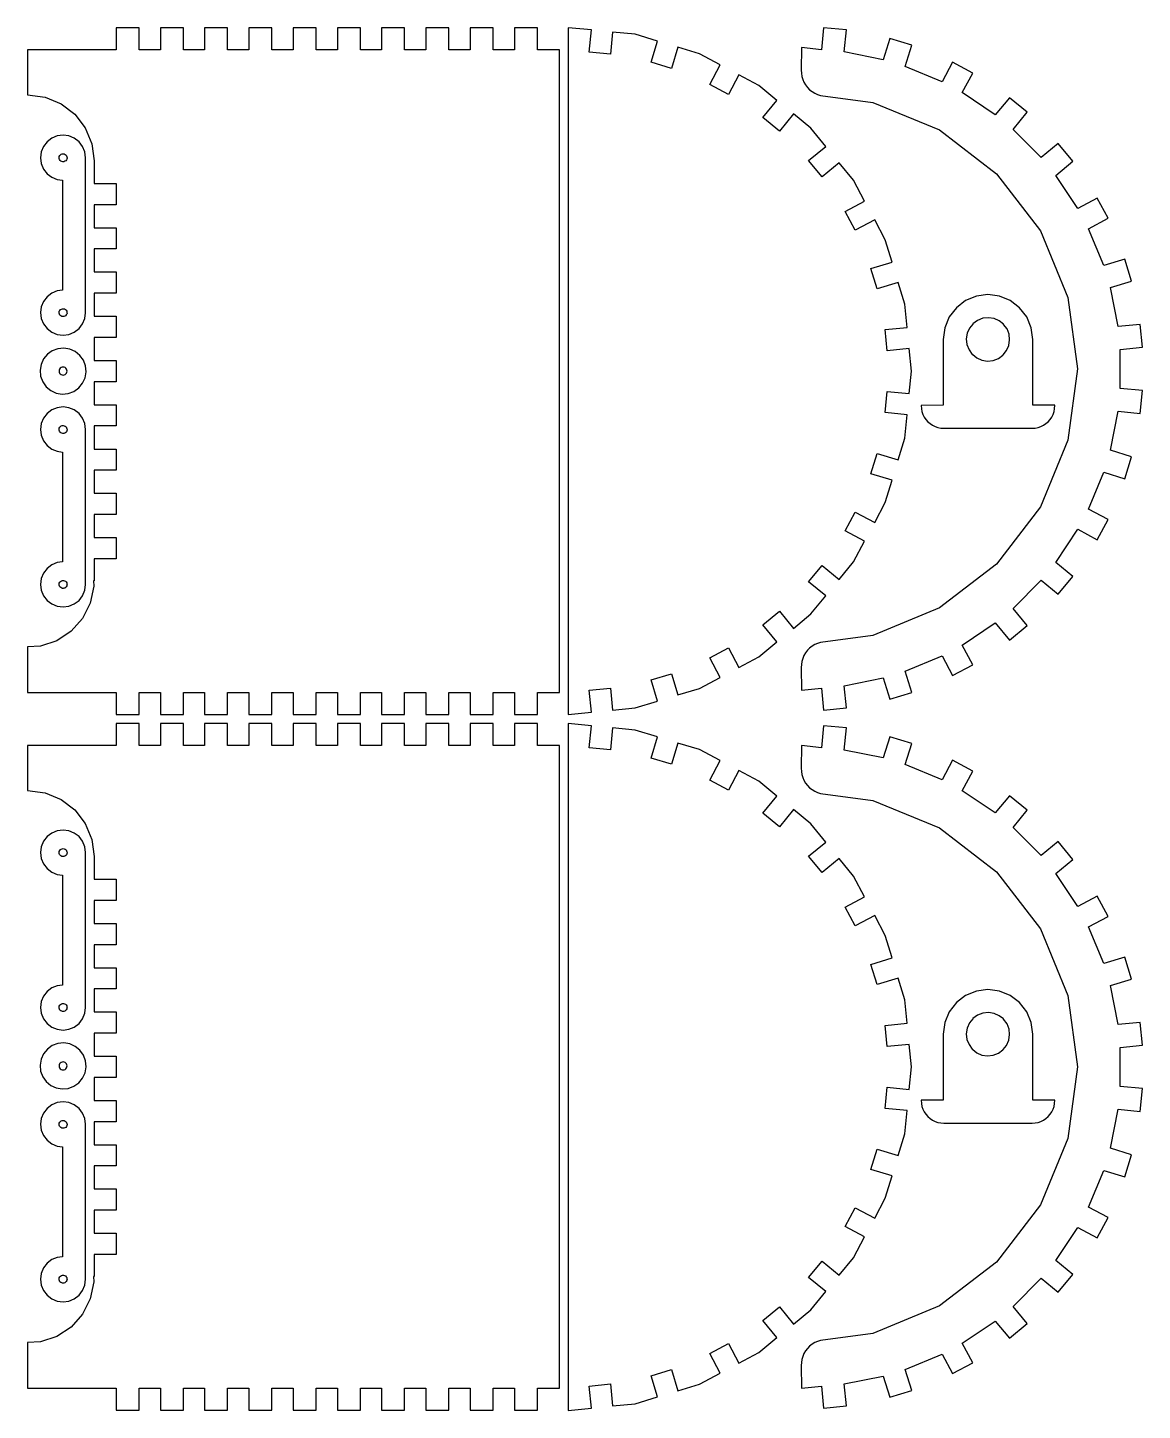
# Model space of a CAD drawing. Extents: x -278 to 221, y -290 to 310.
# Drawn here: x -278.3 to -26.4, y -290 to 22.4 of the extents above; entities that cross this region are included whole.
import ezdxf

# ---------------------------------------------------------------- set-up
doc = ezdxf.new("R2010")
doc.units = 0
doc.layers.get('0').update_dxf_attribs({"linetype": 'CONTINUOUS'})

msp = doc.modelspace()

# ---------------------------------------------------------------- linework, layer by layer
at = {"color": 178}
for p, q in [((-253.12, 22.41), (-258.32, 22.41)), ((-258.32, 22.41), (-258.32, 17.41)), ((-253.12, 17.41), (-253.12, 22.41)), ((-243.12, 22.41), (-248.32, 22.41)), ((-248.32, 22.41), (-248.32, 17.41)), ((-243.12, 17.41), (-243.12, 22.41)), ((-233.12, 22.41), (-238.32, 22.41)), ((-238.32, 22.41), (-238.32, 17.41)), ((-233.12, 17.41), (-233.12, 22.41)), ((-223.12, 22.41), (-228.32, 22.41)), ((-228.32, 22.41), (-228.32, 17.41)), ((-223.12, 17.41), (-223.12, 22.41)), ((-213.12, 22.41), (-218.32, 22.41)), ((-218.32, 22.41), (-218.32, 17.41)), ((-213.12, 17.41), (-213.12, 22.41)), ((-203.12, 22.41), (-208.32, 22.41)), ((-208.32, 22.41), (-208.32, 17.41)), ((-203.12, 17.41), (-203.12, 22.41)), ((-193.12, 22.41), (-198.32, 22.41)), ((-198.32, 22.41), (-198.32, 17.41)), ((-193.12, 17.41), (-193.12, 22.41)), ((-183.12, 22.41), (-188.32, 22.41)), ((-188.32, 22.41), (-188.32, 17.41)), ((-183.12, 17.41), (-183.12, 22.41)), ((-173.12, 22.41), (-178.32, 22.41)), ((-178.32, 22.41), (-178.32, 17.41)), ((-173.12, 17.41), (-173.12, 22.41)), ((-163.12, 22.41), (-168.32, 22.41)), ((-168.32, 22.41), (-168.32, 17.41)), ((-163.12, 17.41), (-163.12, 22.41)), ((-156.12, 22.41), (-156.19, -55.2)), ((-150.89, 21.89), (-156.12, 22.41)), ((-151.38, 16.91), (-150.89, 21.89)), ((-98.42, 22.41), (-98.91, 17.44)), ((-93.25, 21.9), (-98.42, 22.41)), ((-93.74, 16.92), (-93.25, 21.9)), ((-146.11, 21.42), (-146.6, 16.44)), ((-141.03, 20.91), (-146.11, 21.42)), ((-135.96, 19.37), (-141.03, 20.91)), ((-137.41, 14.59), (-135.96, 19.37)), ((-83.48, 19.94), (-84.93, 15.14)), ((-78.5, 18.43), (-83.48, 19.94)), ((-258.32, 17.41), (-278.32, 17.41)), ((-278.32, 17.41), (-278.32, 7.23)), ((-248.32, 17.41), (-253.12, 17.41)), ((-238.32, 17.41), (-243.12, 17.41)), ((-228.32, 17.41), (-233.12, 17.41)), ((-218.32, 17.41), (-223.12, 17.41)), ((-208.32, 17.41), (-213.12, 17.41)), ((-198.32, 17.41), (-203.12, 17.41)), ((-188.32, 17.41), (-193.12, 17.41)), ((-178.32, 17.41), (-183.12, 17.41)), ((-168.32, 17.41), (-173.12, 17.41)), ((-158.12, 17.41), (-163.12, 17.41)), ((-158.12, -127.79), (-158.12, 17.41)), ((-146.6, 16.44), (-151.38, 16.91)), ((-131.36, 17.98), (-132.81, 13.2)), ((-126.47, 16.5), (-131.36, 17.98)), ((-121.8, 14), (-126.47, 16.5)), ((-103.45, 17.92), (-103.46, 12.8)), ((-98.91, 17.44), (-103.45, 17.92)), ((-84.93, 15.14), (-93.74, 16.92)), ((-79.96, 13.63), (-78.5, 18.43)), ((-132.81, 13.2), (-137.41, 14.59)), ((-124.15, 9.59), (-121.8, 14)), ((-103.46, 12.8), (-103.44, 12.1)), ((-71.66, 10.18), (-79.96, 13.63)), ((-69.3, 14.6), (-71.66, 10.18)), ((-64.72, 12.15), (-69.3, 14.6)), ((-119.92, 7.33), (-124.15, 9.59)), ((-117.56, 11.74), (-119.92, 7.33)), ((-113.06, 9.33), (-117.56, 11.74)), ((-103.44, 12.1), (-103.34, 11.4)), ((-103.34, 11.4), (-103.15, 10.72)), ((-103.15, 10.72), (-102.87, 10.07)), ((-102.87, 10.07), (-102.52, 9.46)), ((-102.52, 9.46), (-102.09, 8.9)), ((-67.08, 7.73), (-64.72, 12.15)), ((-278.32, 7.23), (-274.36, 6.71)), ((-274.36, 6.71), (-270.77, 5.22)), ((-108.96, 5.96), (-113.06, 9.33)), ((-102.09, 8.9), (-101.59, 8.4)), ((-101.59, 8.4), (-101.04, 7.96)), ((-101.04, 7.96), (-100.43, 7.6)), ((-100.43, 7.6), (-99.79, 7.32)), ((-99.79, 7.32), (-99.11, 7.12)), ((-99.11, 7.12), (-87.29, 5.54)), ((-59.62, 2.72), (-67.08, 7.73)), ((-56.44, 6.59), (-59.62, 2.72)), ((-52.42, 3.3), (-56.44, 6.59)), ((-270.77, 5.22), (-267.69, 2.85)), ((-112.13, 2.1), (-108.96, 5.96)), ((-87.29, 5.54), (-72.25, -0.69)), ((-55.6, -0.58), (-52.42, 3.3)), ((-267.69, 2.85), (-265.32, -0.24)), ((-108.42, -0.95), (-112.13, 2.1)), ((-105.25, 2.92), (-108.42, -0.95)), ((-101.3, -0.32), (-105.25, 2.92)), ((-272.87, -2.57), (-273.93, -3.38)), ((-271.64, -2.06), (-272.87, -2.57)), ((-270.32, -1.88), (-271.64, -2.06)), ((-269, -2.06), (-270.32, -1.88)), ((-267.77, -2.57), (-269, -2.06)), ((-266.71, -3.38), (-267.77, -2.57)), ((-265.32, -0.24), (-263.83, -3.83)), ((-97.93, -4.42), (-101.3, -0.32)), ((-72.25, -0.69), (-59.33, -10.6)), ((-49.26, -6.94), (-55.6, -0.58)), ((-275.25, -5.66), (-275.42, -6.98)), ((-274.74, -4.43), (-275.25, -5.66)), ((-273.93, -3.38), (-274.74, -4.43)), ((-270.92, -6.31), (-270.72, -6.18)), ((-270.72, -6.18), (-270.5, -6.1)), ((-270.5, -6.1), (-270.27, -6.08)), ((-270.27, -6.08), (-270.04, -6.13)), ((-270.04, -6.13), (-269.83, -6.23)), ((-269.83, -6.23), (-269.65, -6.39)), ((-265.9, -4.43), (-266.71, -3.38)), ((-265.39, -5.66), (-265.9, -4.43)), ((-265.22, -6.98), (-265.39, -5.66)), ((-263.83, -3.83), (-263.32, -7.69)), ((-101.8, -7.59), (-97.93, -4.42)), ((-45.39, -3.76), (-49.26, -6.94)), ((-42.09, -7.78), (-45.39, -3.76)), ((-275.42, -6.98), (-275.25, -8.3)), ((-275.25, -8.3), (-274.74, -9.53)), ((-271.22, -6.93), (-271.18, -6.7)), ((-271.2, -7.17), (-271.22, -6.93)), ((-271.13, -7.39), (-271.2, -7.17)), ((-271.18, -6.7), (-271.07, -6.49)), ((-270.99, -7.58), (-271.13, -7.39)), ((-271.07, -6.49), (-270.92, -6.31)), ((-270.82, -7.74), (-270.99, -7.58)), ((-270.6, -7.84), (-270.82, -7.74)), ((-270.37, -7.88), (-270.6, -7.84)), ((-270.32, -7.88), (-270.37, -7.88)), ((-270.14, -7.87), (-270.32, -7.88)), ((-269.92, -7.79), (-270.14, -7.87)), ((-269.72, -7.66), (-269.92, -7.79)), ((-269.57, -7.48), (-269.72, -7.66)), ((-269.65, -6.39), (-269.52, -6.58)), ((-269.47, -7.27), (-269.57, -7.48)), ((-269.52, -6.58), (-269.44, -6.8)), ((-269.42, -7.04), (-269.47, -7.27)), ((-269.44, -6.8), (-269.42, -6.98)), ((-269.42, -6.98), (-269.42, -7.04)), ((-265.22, -41.99), (-265.22, -6.98)), ((-263.32, -7.69), (-263.32, -12.79)), ((-98.75, -11.31), (-101.8, -7.59)), ((-94.89, -8.13), (-98.75, -11.31)), ((-91.65, -12.08), (-94.89, -8.13)), ((-45.96, -10.96), (-42.09, -7.78)), ((-274.74, -9.53), (-273.93, -10.59)), ((-273.93, -10.59), (-272.87, -11.4)), ((-272.87, -11.4), (-271.64, -11.91)), ((-271.64, -11.91), (-270.42, -12.07)), ((-270.42, -12.07), (-270.42, -36.9)), ((-89.15, -16.76), (-91.65, -12.08)), ((-59.33, -10.6), (-49.42, -23.51)), ((-40.99, -18.44), (-45.96, -10.96)), ((-263.32, -12.79), (-258.32, -12.79)), ((-258.32, -12.79), (-258.32, -17.59)), ((-258.32, -17.59), (-263.32, -17.59)), ((-263.32, -17.59), (-263.32, -22.79)), ((-93.56, -19.12), (-89.15, -16.76)), ((-36.57, -16.08), (-40.99, -18.44)), ((-34.12, -20.66), (-36.57, -16.08)), ((-91.29, -23.35), (-93.56, -19.12)), ((-86.88, -20.99), (-91.29, -23.35)), ((-84.48, -25.5), (-86.88, -20.99)), ((-38.54, -23.03), (-34.12, -20.66)), ((-263.32, -22.79), (-258.32, -22.79)), ((-258.32, -22.79), (-258.32, -27.59)), ((-49.42, -23.51), (-43.19, -38.55)), ((-35.12, -31.33), (-38.54, -23.03)), ((-258.32, -27.59), (-263.32, -27.59)), ((-263.32, -27.59), (-263.32, -32.79)), ((-82.94, -30.57), (-84.48, -25.5)), ((-87.72, -32.03), (-82.94, -30.57)), ((-30.32, -29.88), (-35.12, -31.33)), ((-28.81, -34.85), (-30.32, -29.88)), ((-263.32, -32.79), (-258.32, -32.79)), ((-258.32, -32.79), (-258.32, -37.59)), ((-86.33, -36.62), (-87.72, -32.03)), ((-271.64, -37.06), (-272.87, -37.57)), ((-270.42, -36.9), (-271.64, -37.06)), ((-81.54, -35.17), (-86.33, -36.62)), ((-80.06, -40.06), (-81.54, -35.17)), ((-33.61, -36.31), (-28.81, -34.85)), ((-31.87, -45.12), (-33.61, -36.31)), ((-274.74, -39.43), (-275.25, -40.66)), ((-273.93, -38.38), (-274.74, -39.43)), ((-272.87, -37.57), (-273.93, -38.38)), ((-258.32, -37.59), (-263.32, -37.59)), ((-263.32, -37.59), (-263.32, -42.79)), ((-79.54, -45.33), (-80.06, -40.06)), ((-66.32, -39.27), (-68.41, -40.87)), ((-63.88, -38.26), (-66.32, -39.27)), ((-61.27, -37.91), (-63.88, -38.26)), ((-58.65, -38.26), (-61.27, -37.91)), ((-56.22, -39.27), (-58.65, -38.26)), ((-54.13, -40.87), (-56.22, -39.27)), ((-43.19, -38.55), (-41.07, -54.69)), ((-275.25, -40.66), (-275.42, -41.98)), ((-275.42, -41.98), (-275.25, -43.3)), ((-275.25, -43.3), (-274.74, -44.53)), ((-271.22, -41.9), (-271.17, -41.67)), ((-271.21, -42.13), (-271.22, -41.9)), ((-271.14, -42.36), (-271.21, -42.13)), ((-271.17, -41.67), (-271.05, -41.46)), ((-271.02, -42.56), (-271.14, -42.36)), ((-271.05, -41.46), (-270.89, -41.29)), ((-270.84, -42.72), (-271.02, -42.56)), ((-270.89, -41.29), (-270.7, -41.16)), ((-270.63, -42.83), (-270.84, -42.72)), ((-270.7, -41.16), (-270.47, -41.1)), ((-270.41, -42.88), (-270.63, -42.83)), ((-270.47, -41.1), (-270.32, -41.09)), ((-270.32, -42.88), (-270.41, -42.88)), ((-270.32, -41.09), (-270.24, -41.09)), ((-270.17, -42.87), (-270.32, -42.88)), ((-270.24, -41.09), (-270.01, -41.14)), ((-269.95, -42.8), (-270.17, -42.87)), ((-270.01, -41.14), (-269.8, -41.25)), ((-269.75, -42.68), (-269.95, -42.8)), ((-269.8, -41.25), (-269.63, -41.41)), ((-269.59, -42.51), (-269.75, -42.68)), ((-269.63, -41.41), (-269.5, -41.61)), ((-269.48, -42.3), (-269.59, -42.51)), ((-269.5, -41.61), (-269.43, -41.83)), ((-269.42, -42.07), (-269.48, -42.3)), ((-269.43, -41.83), (-269.43, -41.98)), ((-269.43, -41.98), (-269.42, -42.07)), ((-265.9, -44.53), (-265.39, -43.3)), ((-265.39, -43.3), (-265.22, -41.99)), ((-263.32, -42.79), (-258.32, -42.79)), ((-258.32, -42.79), (-258.32, -47.59)), ((-70.02, -42.96), (-71.03, -45.4)), ((-68.41, -40.87), (-70.02, -42.96)), ((-63.63, -43.72), (-64.66, -44.48)), ((-62.43, -43.26), (-63.63, -43.72)), ((-61.16, -43.12), (-62.43, -43.26)), ((-59.9, -43.31), (-61.16, -43.12)), ((-58.73, -43.83), (-59.9, -43.31)), ((-52.52, -42.96), (-54.13, -40.87)), ((-51.51, -45.4), (-52.52, -42.96)), ((-274.74, -44.53), (-273.93, -45.59)), ((-273.93, -45.59), (-272.87, -46.4)), ((-272.87, -46.4), (-271.64, -46.91)), ((-269, -46.91), (-267.77, -46.4)), ((-267.77, -46.4), (-266.71, -45.59)), ((-266.71, -45.59), (-265.9, -44.53)), ((-84.52, -45.82), (-79.54, -45.33)), ((-84.05, -50.6), (-84.52, -45.82)), ((-71.03, -45.4), (-71.37, -48.01)), ((-65.97, -46.64), (-66.17, -47.91)), ((-65.46, -45.47), (-65.97, -46.64)), ((-64.72, -44.55), (-65.46, -45.47)), ((-64.66, -44.48), (-64.72, -44.55)), ((-57.8, -44.57), (-58.73, -43.83)), ((-57.73, -44.63), (-57.8, -44.57)), ((-56.97, -45.66), (-57.73, -44.63)), ((-56.51, -46.85), (-56.97, -45.66)), ((-56.37, -48.12), (-56.51, -46.85)), ((-51.17, -48.01), (-51.51, -45.4)), ((-26.89, -44.63), (-31.87, -45.12)), ((-26.38, -49.8), (-26.89, -44.63)), ((-271.64, -46.91), (-270.32, -47.09)), ((-270.32, -47.09), (-269, -46.91)), ((-258.32, -47.59), (-263.32, -47.59)), ((-263.32, -47.59), (-263.32, -52.79)), ((-71.37, -48.01), (-71.37, -62.92)), ((-66.17, -47.91), (-66.03, -49.18)), ((-66.03, -49.18), (-65.56, -50.37)), ((-57.08, -50.55), (-56.56, -49.38)), ((-56.56, -49.38), (-56.37, -48.12)), ((-51.17, -62.91), (-51.17, -48.01)), ((-31.37, -50.3), (-26.38, -49.8)), ((-274.73, -52.42), (-275.29, -53.66)), ((-273.86, -51.38), (-274.73, -52.42)), ((-272.75, -50.59), (-273.86, -51.38)), ((-271.48, -50.12), (-272.75, -50.59)), ((-270.13, -49.99), (-271.48, -50.12)), ((-268.79, -50.22), (-270.13, -49.99)), ((-267.56, -50.78), (-268.79, -50.22)), ((-266.51, -51.65), (-267.56, -50.78)), ((-265.73, -52.75), (-266.51, -51.65)), ((-265.25, -54.02), (-265.73, -52.75)), ((-263.32, -52.79), (-258.32, -52.79)), ((-258.32, -52.79), (-258.32, -57.59)), ((-79.07, -50.11), (-84.05, -50.6)), ((-78.57, -55.2), (-79.07, -50.11)), ((-65.56, -50.37), (-64.81, -51.4)), ((-64.81, -51.4), (-64.73, -51.46)), ((-64.73, -51.46), (-63.81, -52.2)), ((-63.81, -52.2), (-62.64, -52.72)), ((-62.64, -52.72), (-61.37, -52.91)), ((-61.37, -52.91), (-60.1, -52.77)), ((-60.1, -52.77), (-58.91, -52.31)), ((-58.91, -52.31), (-57.88, -51.55)), ((-57.88, -51.55), (-57.82, -51.48)), ((-57.82, -51.48), (-57.08, -50.55)), ((-31.37, -59.09), (-31.37, -50.3)), ((-275.29, -53.66), (-275.52, -55)), ((-275.52, -55), (-275.39, -56.35)), ((-271.19, -54.95), (-271.22, -55.19)), ((-271.22, -55.19), (-271.19, -55.42)), ((-271.1, -54.74), (-271.19, -54.95)), ((-271.19, -55.42), (-271.1, -55.64)), ((-270.96, -54.55), (-271.1, -54.74)), ((-271.1, -55.64), (-270.96, -55.82)), ((-270.77, -54.41), (-270.96, -54.55)), ((-270.96, -55.82), (-270.77, -55.96)), ((-270.55, -54.32), (-270.77, -54.41)), ((-270.77, -55.96), (-270.55, -56.05)), ((-270.32, -54.29), (-270.55, -54.32)), ((-270.55, -56.05), (-270.32, -56.09)), ((-270.09, -54.32), (-270.32, -54.29)), ((-270.32, -56.09), (-270.09, -56.05)), ((-269.87, -54.41), (-270.09, -54.32)), ((-270.09, -56.05), (-269.87, -55.96)), ((-269.68, -54.55), (-269.87, -54.41)), ((-269.87, -55.96), (-269.68, -55.82)), ((-269.54, -54.74), (-269.68, -54.55)), ((-269.68, -55.82), (-269.54, -55.64)), ((-269.45, -54.95), (-269.54, -54.74)), ((-269.54, -55.64), (-269.45, -55.42)), ((-269.42, -55.19), (-269.45, -54.95)), ((-269.45, -55.42), (-269.42, -55.19)), ((-265.35, -56.71), (-265.12, -55.38)), ((-265.12, -55.38), (-265.25, -54.02)), ((-156.19, -55.2), (-156.12, -132.81)), ((-79.07, -60.28), (-78.57, -55.2)), ((-41.07, -54.69), (-43.19, -70.83)), ((-275.39, -56.35), (-274.92, -57.62)), ((-274.92, -57.62), (-274.13, -58.73)), ((-274.13, -58.73), (-273.08, -59.59)), ((-267.89, -59.78), (-266.78, -58.99)), ((-266.78, -58.99), (-265.92, -57.95)), ((-265.92, -57.95), (-265.35, -56.71)), ((-258.32, -57.59), (-263.32, -57.59)), ((-263.32, -57.59), (-263.32, -62.79)), ((-26.38, -59.58), (-31.37, -59.09)), ((-273.08, -59.59), (-271.85, -60.16)), ((-271.85, -60.16), (-270.51, -60.38)), ((-270.51, -60.38), (-269.16, -60.25)), ((-269.16, -60.25), (-267.89, -59.78)), ((-84.52, -64.57), (-84.05, -59.79)), ((-84.05, -59.79), (-79.07, -60.28)), ((-26.89, -64.75), (-26.38, -59.58)), ((-273.93, -64.78), (-274.74, -65.83)), ((-272.87, -63.96), (-273.93, -64.78)), ((-271.64, -63.45), (-272.87, -63.96)), ((-270.32, -63.28), (-271.64, -63.45)), ((-269, -63.45), (-270.32, -63.28)), ((-267.77, -63.96), (-269, -63.45)), ((-266.71, -64.78), (-267.77, -63.96)), ((-265.9, -65.83), (-266.71, -64.78)), ((-263.32, -62.79), (-258.32, -62.79)), ((-258.32, -62.79), (-258.32, -67.59)), ((-79.54, -65.06), (-84.52, -64.57)), ((-80.06, -70.33), (-79.54, -65.06)), ((-71.37, -62.92), (-76.37, -62.95)), ((-76.37, -62.95), (-76.33, -63.68)), ((-76.33, -63.68), (-76.2, -64.33)), ((-76.2, -64.33), (-75.98, -64.97)), ((-75.98, -64.97), (-75.69, -65.56)), ((-75.69, -65.56), (-75.31, -66.12)), ((-46.16, -62.91), (-51.17, -62.91)), ((-47.22, -66.12), (-46.85, -65.56)), ((-46.85, -65.56), (-46.56, -64.97)), ((-46.56, -64.97), (-46.34, -64.33)), ((-46.34, -64.33), (-46.21, -63.68)), ((-46.21, -63.68), (-46.16, -62.91)), ((-33.61, -73.07), (-31.87, -64.26)), ((-31.87, -64.26), (-26.89, -64.75)), ((-275.25, -67.06), (-275.42, -68.38)), ((-275.42, -68.38), (-275.25, -69.7)), ((-274.74, -65.83), (-275.25, -67.06)), ((-271.22, -68.33), (-271.18, -68.1)), ((-271.2, -68.56), (-271.22, -68.33)), ((-271.13, -68.79), (-271.2, -68.56)), ((-271.18, -68.1), (-271.07, -67.89)), ((-271.07, -67.89), (-270.92, -67.71)), ((-270.92, -67.71), (-270.72, -67.58)), ((-270.72, -67.58), (-270.5, -67.5)), ((-270.5, -67.5), (-270.27, -67.48)), ((-270.27, -67.48), (-270.04, -67.53)), ((-270.04, -67.53), (-269.83, -67.63)), ((-269.83, -67.63), (-269.65, -67.78)), ((-269.65, -67.78), (-269.52, -67.98)), ((-269.47, -68.67), (-269.57, -68.88)), ((-269.52, -67.98), (-269.44, -68.2)), ((-269.42, -68.43), (-269.47, -68.67)), ((-269.44, -68.2), (-269.42, -68.38)), ((-269.42, -68.38), (-269.42, -68.43)), ((-265.39, -67.06), (-265.9, -65.83)), ((-265.22, -68.38), (-265.39, -67.06)), ((-265.22, -103.39), (-265.22, -68.38)), ((-258.32, -67.59), (-263.32, -67.59)), ((-263.32, -67.59), (-263.32, -72.79)), ((-75.31, -66.12), (-74.88, -66.62)), ((-74.88, -66.62), (-74.37, -67.06)), ((-74.37, -67.06), (-73.82, -67.43)), ((-73.82, -67.43), (-73.22, -67.73)), ((-73.22, -67.73), (-72.59, -67.94)), ((-72.59, -67.94), (-71.93, -68.07)), ((-71.93, -68.07), (-71.27, -68.11)), ((-71.27, -68.11), (-51.27, -68.11)), ((-51.27, -68.11), (-50.6, -68.07)), ((-50.6, -68.07), (-49.95, -67.94)), ((-49.95, -67.94), (-49.32, -67.73)), ((-49.32, -67.73), (-48.72, -67.43)), ((-48.72, -67.43), (-48.16, -67.06)), ((-48.16, -67.06), (-47.66, -66.62)), ((-47.66, -66.62), (-47.22, -66.12)), ((-275.25, -69.7), (-274.74, -70.93)), ((-274.74, -70.93), (-273.93, -71.99)), ((-270.99, -68.98), (-271.13, -68.79)), ((-270.82, -69.13), (-270.99, -68.98)), ((-270.6, -69.24), (-270.82, -69.13)), ((-270.37, -69.28), (-270.6, -69.24)), ((-270.32, -69.28), (-270.37, -69.28)), ((-270.14, -69.26), (-270.32, -69.28)), ((-269.92, -69.19), (-270.14, -69.26)), ((-269.72, -69.06), (-269.92, -69.19)), ((-269.57, -68.88), (-269.72, -69.06)), ((-81.54, -75.22), (-80.06, -70.33)), ((-43.19, -70.83), (-49.42, -85.87)), ((-273.93, -71.99), (-272.87, -72.8)), ((-272.87, -72.8), (-271.64, -73.31)), ((-271.64, -73.31), (-270.42, -73.47)), ((-270.42, -73.47), (-270.42, -98.29)), ((-263.32, -72.79), (-258.32, -72.79)), ((-258.32, -72.79), (-258.32, -77.59)), ((-87.72, -78.37), (-86.33, -73.77)), ((-86.33, -73.77), (-81.54, -75.22)), ((-28.81, -74.53), (-33.61, -73.07)), ((-30.32, -79.5), (-28.81, -74.53)), ((-258.32, -77.59), (-263.32, -77.59)), ((-263.32, -77.59), (-263.32, -82.79)), ((-38.54, -86.36), (-35.12, -78.05)), ((-35.12, -78.05), (-30.32, -79.5)), ((-82.94, -79.82), (-87.72, -78.37)), ((-84.48, -84.89), (-82.94, -79.82)), ((-263.32, -82.79), (-258.32, -82.79)), ((-258.32, -82.79), (-258.32, -87.59)), ((-93.56, -91.28), (-91.29, -87.04)), ((-91.29, -87.04), (-86.88, -89.4)), ((-86.88, -89.4), (-84.48, -84.89)), ((-49.42, -85.87), (-59.33, -98.78)), ((-34.12, -88.72), (-38.54, -86.36)), ((-258.32, -87.59), (-263.32, -87.59)), ((-263.32, -87.59), (-263.32, -92.79)), ((-36.57, -93.3), (-34.12, -88.72)), ((-263.32, -92.79), (-258.32, -92.79)), ((-258.32, -92.79), (-258.32, -97.59)), ((-89.15, -93.63), (-93.56, -91.28)), ((-91.65, -98.31), (-89.15, -93.63)), ((-45.96, -98.42), (-40.99, -90.94)), ((-40.99, -90.94), (-36.57, -93.3)), ((-273.93, -99.78), (-274.74, -100.83)), ((-272.87, -98.96), (-273.93, -99.78)), ((-271.64, -98.45), (-272.87, -98.96)), ((-270.42, -98.29), (-271.64, -98.45)), ((-258.32, -97.59), (-263.32, -97.59)), ((-263.32, -97.59), (-263.32, -102.59)), ((-101.8, -102.8), (-98.75, -99.09)), ((-98.75, -99.09), (-94.89, -102.26)), ((-94.89, -102.26), (-91.65, -98.31)), ((-59.33, -98.78), (-72.25, -108.69)), ((-42.09, -101.6), (-45.96, -98.42)), ((-275.25, -102.06), (-275.42, -103.38)), ((-274.74, -100.83), (-275.25, -102.06)), ((-271.22, -103.3), (-271.17, -103.07)), ((-271.17, -103.07), (-271.05, -102.86)), ((-271.05, -102.86), (-270.89, -102.69)), ((-270.89, -102.69), (-270.7, -102.56)), ((-270.7, -102.56), (-270.47, -102.49)), ((-270.47, -102.49), (-270.32, -102.49)), ((-270.32, -102.49), (-270.24, -102.48)), ((-270.24, -102.48), (-270.01, -102.54)), ((-270.01, -102.54), (-269.8, -102.65)), ((-269.8, -102.65), (-269.63, -102.81)), ((-269.63, -102.81), (-269.5, -103.01)), ((-269.5, -103.01), (-269.43, -103.23)), ((-263.32, -102.59), (-263.43, -102.59)), ((-263.43, -102.59), (-263.36, -103.8)), ((-97.93, -105.97), (-101.8, -102.8)), ((-55.6, -108.8), (-49.26, -102.44)), ((-49.26, -102.44), (-45.39, -105.62)), ((-45.39, -105.62), (-42.09, -101.6)), ((-275.42, -103.38), (-275.25, -104.7)), ((-275.25, -104.7), (-274.74, -105.93)), ((-274.74, -105.93), (-273.93, -106.99)), ((-271.21, -103.53), (-271.22, -103.3)), ((-271.14, -103.76), (-271.21, -103.53)), ((-271.02, -103.96), (-271.14, -103.76)), ((-270.84, -104.12), (-271.02, -103.96)), ((-270.63, -104.23), (-270.84, -104.12)), ((-270.41, -104.28), (-270.63, -104.23)), ((-270.32, -104.28), (-270.41, -104.28)), ((-270.17, -104.27), (-270.32, -104.28)), ((-269.95, -104.2), (-270.17, -104.27)), ((-269.75, -104.08), (-269.95, -104.2)), ((-269.59, -103.9), (-269.75, -104.08)), ((-269.48, -103.7), (-269.59, -103.9)), ((-269.42, -103.47), (-269.48, -103.7)), ((-269.43, -103.23), (-269.43, -103.38)), ((-269.43, -103.38), (-269.42, -103.47)), ((-266.71, -106.99), (-265.9, -105.93)), ((-265.9, -105.93), (-265.39, -104.7)), ((-265.39, -104.7), (-265.22, -103.39)), ((-263.36, -103.8), (-264.16, -107.61)), ((-101.3, -110.07), (-97.93, -105.97)), ((-273.93, -106.99), (-272.87, -107.8)), ((-272.87, -107.8), (-271.64, -108.31)), ((-271.64, -108.31), (-270.32, -108.48)), ((-270.32, -108.48), (-269, -108.31)), ((-269, -108.31), (-267.77, -107.8)), ((-267.77, -107.8), (-266.71, -106.99)), ((-264.16, -107.61), (-265.91, -111.08)), ((-72.25, -108.69), (-87.29, -114.92)), ((-52.42, -112.68), (-55.6, -108.8)), ((-265.91, -111.08), (-268.5, -113.98)), ((-112.13, -112.49), (-108.42, -109.44)), ((-108.42, -109.44), (-105.25, -113.31)), ((-105.25, -113.31), (-101.3, -110.07)), ((-67.08, -117.11), (-59.62, -112.1)), ((-59.62, -112.1), (-56.44, -115.98)), ((-268.5, -113.98), (-271.76, -116.11)), ((-108.96, -116.35), (-112.13, -112.49)), ((-87.29, -114.92), (-99.11, -116.5)), ((-56.44, -115.98), (-52.42, -112.68)), ((-275.45, -117.33), (-278.32, -117.49)), ((-278.32, -117.49), (-278.32, -127.79)), ((-271.76, -116.11), (-275.45, -117.33)), ((-124.15, -119.98), (-119.92, -117.72)), ((-119.92, -117.72), (-117.56, -122.13)), ((-113.06, -119.72), (-108.96, -116.35)), ((-102.09, -118.28), (-102.52, -118.84)), ((-101.59, -117.78), (-102.09, -118.28)), ((-101.04, -117.35), (-101.59, -117.78)), ((-100.43, -116.98), (-101.04, -117.35)), ((-99.79, -116.7), (-100.43, -116.98)), ((-99.11, -116.5), (-99.79, -116.7)), ((-64.72, -121.53), (-67.08, -117.11)), ((-121.8, -124.39), (-124.15, -119.98)), ((-117.56, -122.13), (-113.06, -119.72)), ((-103.44, -121.48), (-103.46, -122.18)), ((-103.34, -120.78), (-103.44, -121.48)), ((-103.15, -120.1), (-103.34, -120.78)), ((-102.87, -119.45), (-103.15, -120.1)), ((-102.52, -118.84), (-102.87, -119.45)), ((-79.96, -123.02), (-71.66, -119.56)), ((-71.66, -119.56), (-69.3, -123.98)), ((-69.3, -123.98), (-64.72, -121.53)), ((-137.41, -124.98), (-132.81, -123.59)), ((-132.81, -123.59), (-131.36, -128.37)), ((-126.47, -126.89), (-121.8, -124.39)), ((-103.46, -122.18), (-103.45, -127.3)), ((-93.74, -126.3), (-84.93, -124.53)), ((-84.93, -124.53), (-83.48, -129.32)), ((-78.5, -127.81), (-79.96, -123.02)), ((-278.32, -127.79), (-258.32, -127.79)), ((-258.32, -127.79), (-258.32, -132.79)), ((-253.12, -132.79), (-253.12, -127.79)), ((-253.12, -127.79), (-248.32, -127.79)), ((-248.32, -127.79), (-248.32, -132.79)), ((-243.12, -132.79), (-243.12, -127.79)), ((-243.12, -127.79), (-238.32, -127.79)), ((-238.32, -127.79), (-238.32, -132.79)), ((-233.12, -132.79), (-233.12, -127.79)), ((-233.12, -127.79), (-228.32, -127.79)), ((-228.32, -127.79), (-228.32, -132.79)), ((-223.12, -132.79), (-223.12, -127.79)), ((-223.12, -127.79), (-218.32, -127.79)), ((-218.32, -127.79), (-218.32, -132.79)), ((-213.12, -132.79), (-213.12, -127.79)), ((-213.12, -127.79), (-208.32, -127.79)), ((-208.32, -127.79), (-208.32, -132.79)), ((-203.12, -132.79), (-203.12, -127.79)), ((-203.12, -127.79), (-198.32, -127.79)), ((-198.32, -127.79), (-198.32, -132.79)), ((-193.12, -132.79), (-193.12, -127.79)), ((-193.12, -127.79), (-188.32, -127.79)), ((-188.32, -127.79), (-188.32, -132.79)), ((-183.12, -132.79), (-183.12, -127.79)), ((-183.12, -127.79), (-178.32, -127.79)), ((-178.32, -127.79), (-178.32, -132.79)), ((-173.12, -132.79), (-173.12, -127.79)), ((-173.12, -127.79), (-168.32, -127.79)), ((-168.32, -127.79), (-168.32, -132.79)), ((-163.12, -132.79), (-163.12, -127.79)), ((-163.12, -127.79), (-158.12, -127.79)), ((-151.38, -127.31), (-146.6, -126.84)), ((-150.89, -132.28), (-151.38, -127.31)), ((-146.6, -126.84), (-146.11, -131.81)), ((-135.96, -129.77), (-137.41, -124.98)), ((-131.36, -128.37), (-126.47, -126.89)), ((-103.45, -127.3), (-98.91, -126.82)), ((-98.91, -126.82), (-98.42, -131.8)), ((-93.25, -131.29), (-93.74, -126.3)), ((-83.48, -129.32), (-78.5, -127.81)), ((-141.03, -131.31), (-135.96, -129.77)), ((-258.32, -132.79), (-253.12, -132.79)), ((-248.32, -132.79), (-243.12, -132.79)), ((-238.32, -132.79), (-233.12, -132.79)), ((-228.32, -132.79), (-223.12, -132.79)), ((-218.32, -132.79), (-213.12, -132.79)), ((-208.32, -132.79), (-203.12, -132.79)), ((-198.32, -132.79), (-193.12, -132.79)), ((-188.32, -132.79), (-183.12, -132.79)), ((-178.32, -132.79), (-173.12, -132.79)), ((-168.32, -132.79), (-163.12, -132.79)), ((-156.12, -132.81), (-150.89, -132.28)), ((-146.11, -131.81), (-141.03, -131.31)), ((-98.42, -131.8), (-93.25, -131.29)), ((-253.12, -134.79), (-258.32, -134.79)), ((-258.32, -134.79), (-258.32, -139.79)), ((-253.12, -139.79), (-253.12, -134.79)), ((-243.12, -134.79), (-248.32, -134.79)), ((-248.32, -134.79), (-248.32, -139.79)), ((-243.12, -139.79), (-243.12, -134.79)), ((-233.12, -134.79), (-238.32, -134.79)), ((-238.32, -134.79), (-238.32, -139.79)), ((-233.12, -139.79), (-233.12, -134.79)), ((-223.12, -134.79), (-228.32, -134.79)), ((-228.32, -134.79), (-228.32, -139.79)), ((-223.12, -139.79), (-223.12, -134.79)), ((-213.12, -134.79), (-218.32, -134.79)), ((-218.32, -134.79), (-218.32, -139.79)), ((-213.12, -139.79), (-213.12, -134.79)), ((-203.12, -134.79), (-208.32, -134.79)), ((-208.32, -134.79), (-208.32, -139.79)), ((-203.12, -139.79), (-203.12, -134.79)), ((-193.12, -134.79), (-198.32, -134.79)), ((-198.32, -134.79), (-198.32, -139.79)), ((-193.12, -139.79), (-193.12, -134.79)), ((-183.12, -134.79), (-188.32, -134.79)), ((-188.32, -134.79), (-188.32, -139.79)), ((-183.12, -139.79), (-183.12, -134.79)), ((-173.12, -134.79), (-178.32, -134.79)), ((-178.32, -134.79), (-178.32, -139.79)), ((-173.12, -139.79), (-173.12, -134.79)), ((-163.12, -134.79), (-168.32, -134.79)), ((-168.32, -134.79), (-168.32, -139.79)), ((-163.12, -139.79), (-163.12, -134.79)), ((-156.12, -134.79), (-156.19, -212.4)), ((-150.89, -135.31), (-156.12, -134.79)), ((-151.38, -140.29), (-150.89, -135.31)), ((-146.11, -135.78), (-146.6, -140.76)), ((-141.03, -136.29), (-146.11, -135.78)), ((-135.96, -137.83), (-141.03, -136.29)), ((-98.42, -135.31), (-98.91, -140.29)), ((-93.25, -135.82), (-98.42, -135.31)), ((-93.74, -140.81), (-93.25, -135.82)), ((-258.32, -139.79), (-278.32, -139.79)), ((-278.32, -139.79), (-278.32, -149.97)), ((-248.32, -139.79), (-253.12, -139.79)), ((-238.32, -139.79), (-243.12, -139.79)), ((-228.32, -139.79), (-233.12, -139.79)), ((-218.32, -139.79), (-223.12, -139.79)), ((-208.32, -139.79), (-213.12, -139.79)), ((-198.32, -139.79), (-203.12, -139.79)), ((-188.32, -139.79), (-193.12, -139.79)), ((-178.32, -139.79), (-183.12, -139.79)), ((-168.32, -139.79), (-173.12, -139.79)), ((-158.12, -139.79), (-163.12, -139.79)), ((-158.12, -284.99), (-158.12, -139.79)), ((-146.6, -140.76), (-151.38, -140.29)), ((-137.41, -142.61), (-135.96, -137.83)), ((-131.36, -139.22), (-132.81, -144)), ((-126.47, -140.7), (-131.36, -139.22)), ((-103.45, -139.8), (-103.46, -144.93)), ((-98.91, -140.29), (-103.45, -139.8)), ((-83.48, -137.79), (-84.93, -142.58)), ((-78.5, -139.3), (-83.48, -137.79)), ((-79.96, -144.09), (-78.5, -139.3)), ((-132.81, -144), (-137.41, -142.61)), ((-121.8, -143.2), (-126.47, -140.7)), ((-124.15, -147.61), (-121.8, -143.2)), ((-84.93, -142.58), (-93.74, -140.81)), ((-69.3, -143.13), (-71.66, -147.55)), ((-64.72, -145.58), (-69.3, -143.13)), ((-117.56, -145.46), (-119.92, -149.87)), ((-113.06, -147.87), (-117.56, -145.46)), ((-103.46, -144.93), (-103.44, -145.63)), ((-103.44, -145.63), (-103.34, -146.32)), ((-103.34, -146.32), (-103.15, -147)), ((-71.66, -147.55), (-79.96, -144.09)), ((-67.08, -150), (-64.72, -145.58)), ((-119.92, -149.87), (-124.15, -147.61)), ((-108.96, -151.24), (-113.06, -147.87)), ((-103.15, -147), (-102.87, -147.65)), ((-102.87, -147.65), (-102.52, -148.26)), ((-102.52, -148.26), (-102.09, -148.82)), ((-102.09, -148.82), (-101.59, -149.32)), ((-101.59, -149.32), (-101.04, -149.76)), ((-101.04, -149.76), (-100.43, -150.12)), ((-278.32, -149.97), (-274.36, -150.49)), ((-274.36, -150.49), (-270.77, -151.98)), ((-270.77, -151.98), (-267.69, -154.35)), ((-112.13, -155.1), (-108.96, -151.24)), ((-100.43, -150.12), (-99.79, -150.41)), ((-99.79, -150.41), (-99.11, -150.61)), ((-99.11, -150.61), (-87.29, -152.18)), ((-87.29, -152.18), (-72.25, -158.41)), ((-59.62, -155), (-67.08, -150)), ((-56.44, -151.13), (-59.62, -155)), ((-52.42, -154.43), (-56.44, -151.13)), ((-267.69, -154.35), (-265.32, -157.44)), ((-108.42, -158.15), (-112.13, -155.1)), ((-105.25, -154.28), (-108.42, -158.15)), ((-101.3, -157.52), (-105.25, -154.28)), ((-55.6, -158.3), (-52.42, -154.43)), ((-271.64, -159.06), (-272.87, -159.57)), ((-270.32, -158.88), (-271.64, -159.06)), ((-269, -159.06), (-270.32, -158.88)), ((-267.77, -159.57), (-269, -159.06)), ((-265.32, -157.44), (-263.83, -161.03)), ((-97.93, -161.62), (-101.3, -157.52)), ((-72.25, -158.41), (-59.33, -168.32)), ((-49.26, -164.67), (-55.6, -158.3)), ((-274.74, -161.43), (-275.25, -162.66)), ((-273.93, -160.38), (-274.74, -161.43)), ((-272.87, -159.57), (-273.93, -160.38)), ((-266.71, -160.38), (-267.77, -159.57)), ((-265.9, -161.43), (-266.71, -160.38)), ((-265.39, -162.66), (-265.9, -161.43)), ((-263.83, -161.03), (-263.32, -164.89)), ((-101.8, -164.79), (-97.93, -161.62)), ((-45.39, -161.49), (-49.26, -164.67)), ((-42.09, -165.51), (-45.39, -161.49)), ((-275.25, -162.66), (-275.42, -163.98)), ((-275.42, -163.98), (-275.25, -165.3)), ((-275.25, -165.3), (-274.74, -166.53)), ((-271.22, -163.93), (-271.18, -163.7)), ((-271.2, -164.17), (-271.22, -163.93)), ((-271.13, -164.39), (-271.2, -164.17)), ((-271.18, -163.7), (-271.07, -163.49)), ((-270.99, -164.58), (-271.13, -164.39)), ((-271.07, -163.49), (-270.92, -163.31)), ((-270.82, -164.74), (-270.99, -164.58)), ((-270.92, -163.31), (-270.72, -163.18)), ((-270.6, -164.84), (-270.82, -164.74)), ((-270.72, -163.18), (-270.5, -163.1)), ((-270.37, -164.88), (-270.6, -164.84)), ((-270.5, -163.1), (-270.27, -163.08)), ((-270.32, -164.88), (-270.37, -164.88)), ((-270.14, -164.87), (-270.32, -164.88)), ((-270.27, -163.08), (-270.04, -163.13)), ((-269.92, -164.79), (-270.14, -164.87)), ((-270.04, -163.13), (-269.83, -163.23)), ((-269.72, -164.66), (-269.92, -164.79)), ((-269.83, -163.23), (-269.65, -163.39)), ((-269.57, -164.48), (-269.72, -164.66)), ((-269.65, -163.39), (-269.52, -163.58)), ((-269.47, -164.27), (-269.57, -164.48)), ((-269.52, -163.58), (-269.44, -163.8)), ((-269.42, -164.04), (-269.47, -164.27)), ((-269.44, -163.8), (-269.42, -163.98)), ((-269.42, -163.98), (-269.42, -164.04)), ((-265.22, -163.98), (-265.39, -162.66)), ((-265.22, -198.99), (-265.22, -163.98)), ((-263.32, -164.89), (-263.32, -169.99)), ((-98.75, -168.51), (-101.8, -164.79)), ((-94.89, -165.33), (-98.75, -168.51)), ((-91.65, -169.28), (-94.89, -165.33)), ((-45.96, -168.69), (-42.09, -165.51)), ((-274.74, -166.53), (-273.93, -167.59)), ((-273.93, -167.59), (-272.87, -168.4)), ((-272.87, -168.4), (-271.64, -168.91)), ((-59.33, -168.32), (-49.42, -181.24)), ((-40.99, -176.16), (-45.96, -168.69)), ((-271.64, -168.91), (-270.42, -169.07)), ((-270.42, -169.07), (-270.42, -193.9)), ((-263.32, -169.99), (-258.32, -169.99)), ((-258.32, -169.99), (-258.32, -174.79)), ((-89.15, -173.96), (-91.65, -169.28)), ((-258.32, -174.79), (-263.32, -174.79)), ((-263.32, -174.79), (-263.32, -179.99)), ((-93.56, -176.32), (-89.15, -173.96)), ((-36.57, -173.8), (-40.99, -176.16)), ((-34.12, -178.39), (-36.57, -173.8)), ((-91.29, -180.55), (-93.56, -176.32)), ((-263.32, -179.99), (-258.32, -179.99)), ((-258.32, -179.99), (-258.32, -184.79)), ((-86.88, -178.19), (-91.29, -180.55)), ((-84.48, -182.7), (-86.88, -178.19)), ((-38.54, -180.75), (-34.12, -178.39)), ((-35.12, -189.06), (-38.54, -180.75)), ((-82.94, -187.77), (-84.48, -182.7)), ((-49.42, -181.24), (-43.19, -196.28)), ((-258.32, -184.79), (-263.32, -184.79)), ((-263.32, -184.79), (-263.32, -189.99)), ((-263.32, -189.99), (-258.32, -189.99)), ((-258.32, -189.99), (-258.32, -194.79)), ((-87.72, -189.23), (-82.94, -187.77)), ((-86.33, -193.82), (-87.72, -189.23)), ((-30.32, -187.6), (-35.12, -189.06)), ((-28.81, -192.58), (-30.32, -187.6)), ((-81.54, -192.37), (-86.33, -193.82)), ((-80.06, -197.26), (-81.54, -192.37)), ((-33.61, -194.03), (-28.81, -192.58)), ((-274.74, -196.43), (-275.25, -197.66)), ((-273.93, -195.38), (-274.74, -196.43)), ((-272.87, -194.57), (-273.93, -195.38)), ((-271.64, -194.06), (-272.87, -194.57)), ((-270.42, -193.9), (-271.64, -194.06)), ((-258.32, -194.79), (-263.32, -194.79)), ((-263.32, -194.79), (-263.32, -199.99)), ((-66.32, -196.27), (-68.41, -197.87)), ((-63.88, -195.26), (-66.32, -196.27)), ((-61.27, -194.91), (-63.88, -195.26)), ((-58.65, -195.26), (-61.27, -194.91)), ((-56.22, -196.27), (-58.65, -195.26)), ((-54.13, -197.87), (-56.22, -196.27)), ((-43.19, -196.28), (-41.07, -212.42)), ((-31.87, -202.85), (-33.61, -194.03)), ((-275.25, -197.66), (-275.42, -198.98)), ((-275.42, -198.98), (-275.25, -200.3)), ((-271.22, -198.9), (-271.17, -198.67)), ((-271.21, -199.13), (-271.22, -198.9)), ((-271.14, -199.36), (-271.21, -199.13)), ((-271.17, -198.67), (-271.05, -198.46)), ((-271.02, -199.56), (-271.14, -199.36)), ((-271.05, -198.46), (-270.89, -198.29)), ((-270.84, -199.72), (-271.02, -199.56)), ((-270.89, -198.29), (-270.7, -198.16)), ((-270.63, -199.83), (-270.84, -199.72)), ((-270.7, -198.16), (-270.47, -198.1)), ((-270.41, -199.88), (-270.63, -199.83)), ((-270.47, -198.1), (-270.32, -198.09)), ((-270.32, -199.88), (-270.41, -199.88)), ((-270.32, -198.09), (-270.24, -198.09)), ((-270.17, -199.87), (-270.32, -199.88)), ((-270.24, -198.09), (-270.01, -198.14)), ((-269.95, -199.8), (-270.17, -199.87)), ((-270.01, -198.14), (-269.8, -198.25)), ((-269.75, -199.68), (-269.95, -199.8)), ((-269.8, -198.25), (-269.63, -198.41)), ((-269.59, -199.51), (-269.75, -199.68)), ((-269.63, -198.41), (-269.5, -198.61)), ((-269.48, -199.3), (-269.59, -199.51)), ((-269.5, -198.61), (-269.43, -198.83)), ((-269.42, -199.07), (-269.48, -199.3)), ((-269.43, -198.83), (-269.43, -198.98)), ((-269.43, -198.98), (-269.42, -199.07)), ((-265.39, -200.3), (-265.22, -198.99)), ((-79.54, -202.53), (-80.06, -197.26)), ((-68.41, -197.87), (-70.02, -199.96)), ((-52.52, -199.96), (-54.13, -197.87)), ((-275.25, -200.3), (-274.74, -201.53)), ((-274.74, -201.53), (-273.93, -202.59)), ((-273.93, -202.59), (-272.87, -203.4)), ((-267.77, -203.4), (-266.71, -202.59)), ((-266.71, -202.59), (-265.9, -201.53)), ((-265.9, -201.53), (-265.39, -200.3)), ((-263.32, -199.99), (-258.32, -199.99)), ((-258.32, -199.99), (-258.32, -204.79)), ((-84.52, -203.02), (-79.54, -202.53)), ((-84.05, -207.8), (-84.52, -203.02)), ((-71.03, -202.4), (-71.37, -205.01)), ((-70.02, -199.96), (-71.03, -202.4)), ((-65.46, -202.47), (-65.97, -203.64)), ((-64.72, -201.55), (-65.46, -202.47)), ((-64.66, -201.48), (-64.72, -201.55)), ((-63.63, -200.72), (-64.66, -201.48)), ((-62.43, -200.26), (-63.63, -200.72)), ((-61.16, -200.12), (-62.43, -200.26)), ((-59.9, -200.31), (-61.16, -200.12)), ((-58.73, -200.83), (-59.9, -200.31)), ((-57.8, -201.57), (-58.73, -200.83)), ((-57.73, -201.63), (-57.8, -201.57)), ((-56.97, -202.66), (-57.73, -201.63)), ((-56.51, -203.85), (-56.97, -202.66)), ((-51.51, -202.4), (-52.52, -199.96)), ((-51.17, -205.01), (-51.51, -202.4)), ((-26.89, -202.35), (-31.87, -202.85)), ((-26.38, -207.53), (-26.89, -202.35)), ((-272.87, -203.4), (-271.64, -203.91)), ((-271.64, -203.91), (-270.32, -204.09)), ((-270.32, -204.09), (-269, -203.91)), ((-269, -203.91), (-267.77, -203.4)), ((-258.32, -204.79), (-263.32, -204.79)), ((-263.32, -204.79), (-263.32, -209.99)), ((-71.37, -205.01), (-71.37, -219.92)), ((-65.97, -203.64), (-66.17, -204.91)), ((-66.17, -204.91), (-66.03, -206.18)), ((-66.03, -206.18), (-65.56, -207.37)), ((-56.56, -206.38), (-56.37, -205.12)), ((-56.37, -205.12), (-56.51, -203.85)), ((-51.17, -219.91), (-51.17, -205.01)), ((-273.86, -208.38), (-274.73, -209.42)), ((-272.75, -207.59), (-273.86, -208.38)), ((-271.48, -207.12), (-272.75, -207.59)), ((-270.13, -206.99), (-271.48, -207.12)), ((-268.79, -207.22), (-270.13, -206.99)), ((-267.56, -207.78), (-268.79, -207.22)), ((-266.51, -208.65), (-267.56, -207.78)), ((-265.73, -209.75), (-266.51, -208.65)), ((-79.07, -207.31), (-84.05, -207.8)), ((-78.57, -212.4), (-79.07, -207.31)), ((-65.56, -207.37), (-64.81, -208.4)), ((-64.81, -208.4), (-64.73, -208.46)), ((-64.73, -208.46), (-63.81, -209.2)), ((-63.81, -209.2), (-62.64, -209.72)), ((-60.1, -209.77), (-58.91, -209.31)), ((-58.91, -209.31), (-57.88, -208.55)), ((-57.88, -208.55), (-57.82, -208.48)), ((-57.82, -208.48), (-57.08, -207.55)), ((-57.08, -207.55), (-56.56, -206.38)), ((-31.37, -208.02), (-26.38, -207.53)), ((-31.37, -216.81), (-31.37, -208.02)), ((-275.29, -210.66), (-275.52, -212)), ((-275.52, -212), (-275.39, -213.35)), ((-274.73, -209.42), (-275.29, -210.66)), ((-271.19, -211.95), (-271.22, -212.19)), ((-271.22, -212.19), (-271.19, -212.42)), ((-271.1, -211.74), (-271.19, -211.95)), ((-271.19, -212.42), (-271.1, -212.64)), ((-270.96, -211.55), (-271.1, -211.74)), ((-270.77, -211.41), (-270.96, -211.55)), ((-270.55, -211.32), (-270.77, -211.41)), ((-270.32, -211.29), (-270.55, -211.32)), ((-270.09, -211.32), (-270.32, -211.29)), ((-269.87, -211.41), (-270.09, -211.32)), ((-269.68, -211.55), (-269.87, -211.41)), ((-269.54, -211.74), (-269.68, -211.55)), ((-269.45, -211.95), (-269.54, -211.74)), ((-269.54, -212.64), (-269.45, -212.42)), ((-269.42, -212.19), (-269.45, -211.95)), ((-269.45, -212.42), (-269.42, -212.19)), ((-265.25, -211.02), (-265.73, -209.75)), ((-265.35, -213.71), (-265.12, -212.38)), ((-265.12, -212.38), (-265.25, -211.02)), ((-263.32, -209.99), (-258.32, -209.99)), ((-258.32, -209.99), (-258.32, -214.79)), ((-156.19, -212.4), (-156.12, -290.01)), ((-79.07, -217.48), (-78.57, -212.4)), ((-62.64, -209.72), (-61.37, -209.91)), ((-61.37, -209.91), (-60.1, -209.77)), ((-41.07, -212.42), (-43.19, -228.55)), ((-275.39, -213.35), (-274.92, -214.62)), ((-274.92, -214.62), (-274.13, -215.73)), ((-271.1, -212.64), (-270.96, -212.82)), ((-270.96, -212.82), (-270.77, -212.96)), ((-270.77, -212.96), (-270.55, -213.05)), ((-270.55, -213.05), (-270.32, -213.09)), ((-270.32, -213.09), (-270.09, -213.05)), ((-270.09, -213.05), (-269.87, -212.96)), ((-269.87, -212.96), (-269.68, -212.82)), ((-269.68, -212.82), (-269.54, -212.64)), ((-266.78, -215.99), (-265.92, -214.95)), ((-265.92, -214.95), (-265.35, -213.71)), ((-258.32, -214.79), (-263.32, -214.79)), ((-263.32, -214.79), (-263.32, -219.99)), ((-274.13, -215.73), (-273.08, -216.59)), ((-273.08, -216.59), (-271.85, -217.16)), ((-271.85, -217.16), (-270.51, -217.38)), ((-270.51, -217.38), (-269.16, -217.25)), ((-269.16, -217.25), (-267.89, -216.78)), ((-267.89, -216.78), (-266.78, -215.99)), ((-84.52, -221.77), (-84.05, -216.99)), ((-84.05, -216.99), (-79.07, -217.48)), ((-26.38, -217.3), (-31.37, -216.81)), ((-26.89, -222.48), (-26.38, -217.3)), ((-273.93, -221.78), (-274.74, -222.83)), ((-272.87, -220.96), (-273.93, -221.78)), ((-271.64, -220.45), (-272.87, -220.96)), ((-270.32, -220.28), (-271.64, -220.45)), ((-269, -220.45), (-270.32, -220.28)), ((-267.77, -220.96), (-269, -220.45)), ((-266.71, -221.78), (-267.77, -220.96)), ((-265.9, -222.83), (-266.71, -221.78)), ((-263.32, -219.99), (-258.32, -219.99)), ((-258.32, -219.99), (-258.32, -224.79)), ((-79.54, -222.26), (-84.52, -221.77)), ((-71.37, -219.92), (-76.37, -219.95)), ((-76.37, -219.95), (-76.33, -220.68)), ((-76.33, -220.68), (-76.2, -221.33)), ((-76.2, -221.33), (-75.98, -221.97)), ((-46.16, -219.91), (-51.17, -219.91)), ((-46.56, -221.97), (-46.34, -221.33)), ((-46.34, -221.33), (-46.21, -220.68)), ((-46.21, -220.68), (-46.16, -219.91)), ((-275.25, -224.06), (-275.42, -225.38)), ((-274.74, -222.83), (-275.25, -224.06)), ((-271.18, -225.1), (-271.07, -224.89)), ((-271.07, -224.89), (-270.92, -224.71)), ((-270.92, -224.71), (-270.72, -224.58)), ((-270.72, -224.58), (-270.5, -224.5)), ((-270.5, -224.5), (-270.27, -224.48)), ((-270.27, -224.48), (-270.04, -224.53)), ((-270.04, -224.53), (-269.83, -224.63)), ((-269.83, -224.63), (-269.65, -224.78)), ((-269.65, -224.78), (-269.52, -224.98)), ((-265.39, -224.06), (-265.9, -222.83)), ((-265.22, -225.38), (-265.39, -224.06)), ((-258.32, -224.79), (-263.32, -224.79)), ((-263.32, -224.79), (-263.32, -229.99)), ((-80.06, -227.53), (-79.54, -222.26)), ((-75.98, -221.97), (-75.69, -222.56)), ((-75.69, -222.56), (-75.31, -223.12)), ((-75.31, -223.12), (-74.88, -223.62)), ((-74.88, -223.62), (-74.37, -224.06)), ((-74.37, -224.06), (-73.82, -224.43)), ((-73.82, -224.43), (-73.22, -224.73)), ((-73.22, -224.73), (-72.59, -224.94)), ((-72.59, -224.94), (-71.93, -225.07)), ((-50.6, -225.07), (-49.95, -224.94)), ((-49.95, -224.94), (-49.32, -224.73)), ((-49.32, -224.73), (-48.72, -224.43)), ((-48.72, -224.43), (-48.16, -224.06)), ((-48.16, -224.06), (-47.66, -223.62)), ((-47.66, -223.62), (-47.22, -223.12)), ((-47.22, -223.12), (-46.85, -222.56)), ((-46.85, -222.56), (-46.56, -221.97)), ((-33.61, -230.8), (-31.87, -221.99)), ((-31.87, -221.99), (-26.89, -222.48)), ((-275.42, -225.38), (-275.25, -226.7)), ((-275.25, -226.7), (-274.74, -227.93)), ((-274.74, -227.93), (-273.93, -228.99)), ((-271.22, -225.33), (-271.18, -225.1)), ((-271.2, -225.56), (-271.22, -225.33)), ((-271.13, -225.79), (-271.2, -225.56)), ((-270.99, -225.98), (-271.13, -225.79)), ((-270.82, -226.13), (-270.99, -225.98)), ((-270.6, -226.24), (-270.82, -226.13)), ((-270.37, -226.28), (-270.6, -226.24)), ((-270.32, -226.28), (-270.37, -226.28)), ((-270.14, -226.26), (-270.32, -226.28)), ((-269.92, -226.19), (-270.14, -226.26)), ((-269.72, -226.06), (-269.92, -226.19)), ((-269.57, -225.88), (-269.72, -226.06)), ((-269.47, -225.67), (-269.57, -225.88)), ((-269.52, -224.98), (-269.44, -225.2)), ((-269.42, -225.43), (-269.47, -225.67)), ((-269.44, -225.2), (-269.42, -225.38)), ((-269.42, -225.38), (-269.42, -225.43)), ((-265.22, -260.39), (-265.22, -225.38)), ((-81.54, -232.42), (-80.06, -227.53)), ((-71.93, -225.07), (-71.27, -225.11)), ((-71.27, -225.11), (-51.27, -225.11)), ((-51.27, -225.11), (-50.6, -225.07)), ((-273.93, -228.99), (-272.87, -229.8)), ((-272.87, -229.8), (-271.64, -230.31)), ((-271.64, -230.31), (-270.42, -230.47)), ((-270.42, -230.47), (-270.42, -255.29)), ((-263.32, -229.99), (-258.32, -229.99)), ((-258.32, -229.99), (-258.32, -234.79)), ((-87.72, -235.57), (-86.33, -230.97)), ((-86.33, -230.97), (-81.54, -232.42)), ((-43.19, -228.55), (-49.42, -243.59)), ((-28.81, -232.25), (-33.61, -230.8)), ((-30.32, -237.23), (-28.81, -232.25)), ((-258.32, -234.79), (-263.32, -234.79)), ((-263.32, -234.79), (-263.32, -239.99)), ((-82.94, -237.02), (-87.72, -235.57)), ((-84.48, -242.09), (-82.94, -237.02)), ((-38.54, -244.08), (-35.12, -235.78)), ((-35.12, -235.78), (-30.32, -237.23)), ((-263.32, -239.99), (-258.32, -239.99)), ((-258.32, -239.99), (-258.32, -244.79)), ((-86.88, -246.6), (-84.48, -242.09)), ((-49.42, -243.59), (-59.33, -256.51)), ((-258.32, -244.79), (-263.32, -244.79)), ((-263.32, -244.79), (-263.32, -249.99)), ((-93.56, -248.48), (-91.29, -244.24)), ((-91.29, -244.24), (-86.88, -246.6)), ((-34.12, -246.44), (-38.54, -244.08)), ((-36.57, -251.03), (-34.12, -246.44)), ((-89.15, -250.83), (-93.56, -248.48)), ((-45.96, -256.15), (-40.99, -248.67)), ((-40.99, -248.67), (-36.57, -251.03)), ((-263.32, -249.99), (-258.32, -249.99)), ((-258.32, -249.99), (-258.32, -254.79)), ((-91.65, -255.51), (-89.15, -250.83)), ((-272.87, -255.96), (-273.93, -256.78)), ((-271.64, -255.45), (-272.87, -255.96)), ((-270.42, -255.29), (-271.64, -255.45)), ((-258.32, -254.79), (-263.32, -254.79)), ((-263.32, -254.79), (-263.32, -259.79)), ((-94.89, -259.46), (-91.65, -255.51)), ((-42.09, -259.32), (-45.96, -256.15)), ((-275.25, -259.06), (-275.42, -260.38)), ((-274.74, -257.83), (-275.25, -259.06)), ((-273.93, -256.78), (-274.74, -257.83)), ((-101.8, -260), (-98.75, -256.29)), ((-98.75, -256.29), (-94.89, -259.46)), ((-59.33, -256.51), (-72.25, -266.42)), ((-275.42, -260.38), (-275.25, -261.7)), ((-275.25, -261.7), (-274.74, -262.93)), ((-271.22, -260.3), (-271.17, -260.07)), ((-271.21, -260.53), (-271.22, -260.3)), ((-271.14, -260.76), (-271.21, -260.53)), ((-271.17, -260.07), (-271.05, -259.86)), ((-271.02, -260.96), (-271.14, -260.76)), ((-271.05, -259.86), (-270.89, -259.69)), ((-270.84, -261.12), (-271.02, -260.96)), ((-270.89, -259.69), (-270.7, -259.56)), ((-270.63, -261.23), (-270.84, -261.12)), ((-270.7, -259.56), (-270.47, -259.49)), ((-270.41, -261.28), (-270.63, -261.23)), ((-270.47, -259.49), (-270.32, -259.49)), ((-270.32, -261.28), (-270.41, -261.28)), ((-270.32, -259.49), (-270.24, -259.48)), ((-270.17, -261.27), (-270.32, -261.28)), ((-270.24, -259.48), (-270.01, -259.54)), ((-269.95, -261.2), (-270.17, -261.27)), ((-270.01, -259.54), (-269.8, -259.65)), ((-269.75, -261.08), (-269.95, -261.2)), ((-269.8, -259.65), (-269.63, -259.81)), ((-269.59, -260.9), (-269.75, -261.08)), ((-269.63, -259.81), (-269.5, -260.01)), ((-269.48, -260.7), (-269.59, -260.9)), ((-269.5, -260.01), (-269.43, -260.23)), ((-269.42, -260.47), (-269.48, -260.7)), ((-269.43, -260.23), (-269.43, -260.38)), ((-269.43, -260.38), (-269.42, -260.47)), ((-265.9, -262.93), (-265.39, -261.7)), ((-265.39, -261.7), (-265.22, -260.39)), ((-263.36, -261), (-264.16, -264.81)), ((-263.32, -259.79), (-263.43, -259.79)), ((-263.43, -259.79), (-263.36, -261)), ((-97.93, -263.17), (-101.8, -260)), ((-55.6, -266.53), (-49.26, -260.17)), ((-49.26, -260.17), (-45.39, -263.34)), ((-45.39, -263.34), (-42.09, -259.32)), ((-274.74, -262.93), (-273.93, -263.99)), ((-273.93, -263.99), (-272.87, -264.8)), ((-272.87, -264.8), (-271.64, -265.31)), ((-271.64, -265.31), (-270.32, -265.48)), ((-270.32, -265.48), (-269, -265.31)), ((-269, -265.31), (-267.77, -264.8)), ((-267.77, -264.8), (-266.71, -263.99)), ((-266.71, -263.99), (-265.9, -262.93)), ((-264.16, -264.81), (-265.91, -268.28)), ((-101.3, -267.27), (-97.93, -263.17)), ((-265.91, -268.28), (-268.5, -271.18)), ((-112.13, -269.69), (-108.42, -266.64)), ((-108.42, -266.64), (-105.25, -270.51)), ((-105.25, -270.51), (-101.3, -267.27)), ((-72.25, -266.42), (-87.29, -272.65)), ((-52.42, -270.4), (-55.6, -266.53)), ((-268.5, -271.18), (-271.76, -273.31)), ((-108.96, -273.55), (-112.13, -269.69)), ((-67.08, -274.83), (-59.62, -269.83)), ((-59.62, -269.83), (-56.44, -273.7)), ((-56.44, -273.7), (-52.42, -270.4)), ((-275.45, -274.53), (-278.32, -274.69)), ((-278.32, -274.69), (-278.32, -284.99)), ((-271.76, -273.31), (-275.45, -274.53)), ((-124.15, -277.18), (-119.92, -274.92)), ((-119.92, -274.92), (-117.56, -279.33)), ((-113.06, -276.92), (-108.96, -273.55)), ((-100.43, -274.71), (-101.04, -275.07)), ((-99.79, -274.42), (-100.43, -274.71)), ((-99.11, -274.22), (-99.79, -274.42)), ((-87.29, -272.65), (-99.11, -274.22)), ((-64.72, -279.25), (-67.08, -274.83)), ((-121.8, -281.59), (-124.15, -277.18)), ((-117.56, -279.33), (-113.06, -276.92)), ((-103.15, -277.83), (-103.34, -278.51)), ((-102.87, -277.18), (-103.15, -277.83)), ((-102.52, -276.57), (-102.87, -277.18)), ((-102.09, -276.01), (-102.52, -276.57)), ((-101.59, -275.51), (-102.09, -276.01)), ((-101.04, -275.07), (-101.59, -275.51)), ((-79.96, -280.74), (-71.66, -277.29)), ((-71.66, -277.29), (-69.3, -281.7)), ((-137.41, -282.18), (-132.81, -280.79)), ((-132.81, -280.79), (-131.36, -285.57)), ((-103.44, -279.21), (-103.46, -279.91)), ((-103.46, -279.91), (-103.45, -285.03)), ((-103.34, -278.51), (-103.44, -279.21)), ((-78.5, -285.53), (-79.96, -280.74)), ((-69.3, -281.7), (-64.72, -279.25)), ((-151.38, -284.51), (-146.6, -284.04)), ((-146.6, -284.04), (-146.11, -289.01)), ((-135.96, -286.97), (-137.41, -282.18)), ((-131.36, -285.57), (-126.47, -284.09)), ((-126.47, -284.09), (-121.8, -281.59)), ((-93.74, -284.03), (-84.93, -282.25)), ((-93.25, -289.01), (-93.74, -284.03)), ((-84.93, -282.25), (-83.48, -287.04)), ((-278.32, -284.99), (-258.32, -284.99)), ((-258.32, -284.99), (-258.32, -289.99)), ((-253.12, -289.99), (-253.12, -284.99)), ((-253.12, -284.99), (-248.32, -284.99)), ((-248.32, -284.99), (-248.32, -289.99)), ((-243.12, -289.99), (-243.12, -284.99)), ((-243.12, -284.99), (-238.32, -284.99)), ((-238.32, -284.99), (-238.32, -289.99)), ((-233.12, -289.99), (-233.12, -284.99)), ((-233.12, -284.99), (-228.32, -284.99)), ((-228.32, -284.99), (-228.32, -289.99)), ((-223.12, -289.99), (-223.12, -284.99)), ((-223.12, -284.99), (-218.32, -284.99)), ((-218.32, -284.99), (-218.32, -289.99)), ((-213.12, -289.99), (-213.12, -284.99)), ((-213.12, -284.99), (-208.32, -284.99)), ((-208.32, -284.99), (-208.32, -289.99)), ((-203.12, -289.99), (-203.12, -284.99)), ((-203.12, -284.99), (-198.32, -284.99)), ((-198.32, -284.99), (-198.32, -289.99)), ((-193.12, -289.99), (-193.12, -284.99)), ((-193.12, -284.99), (-188.32, -284.99)), ((-188.32, -284.99), (-188.32, -289.99)), ((-183.12, -289.99), (-183.12, -284.99)), ((-183.12, -284.99), (-178.32, -284.99)), ((-178.32, -284.99), (-178.32, -289.99)), ((-173.12, -289.99), (-173.12, -284.99)), ((-173.12, -284.99), (-168.32, -284.99)), ((-168.32, -284.99), (-168.32, -289.99)), ((-163.12, -289.99), (-163.12, -284.99)), ((-163.12, -284.99), (-158.12, -284.99)), ((-150.89, -289.48), (-151.38, -284.51)), ((-141.03, -288.51), (-135.96, -286.97)), ((-103.45, -285.03), (-98.91, -284.55)), ((-98.91, -284.55), (-98.42, -289.52)), ((-83.48, -287.04), (-78.5, -285.53)), ((-258.32, -289.99), (-253.12, -289.99)), ((-248.32, -289.99), (-243.12, -289.99)), ((-238.32, -289.99), (-233.12, -289.99)), ((-228.32, -289.99), (-223.12, -289.99)), ((-218.32, -289.99), (-213.12, -289.99)), ((-208.32, -289.99), (-203.12, -289.99)), ((-198.32, -289.99), (-193.12, -289.99)), ((-188.32, -289.99), (-183.12, -289.99)), ((-178.32, -289.99), (-173.12, -289.99)), ((-168.32, -289.99), (-163.12, -289.99)), ((-156.12, -290.01), (-150.89, -289.48)), ((-146.11, -289.01), (-141.03, -288.51)), ((-98.42, -289.52), (-93.25, -289.01))]:
    msp.add_line(p, q, dxfattribs=at)

doc.saveas('drawing.dxf')
